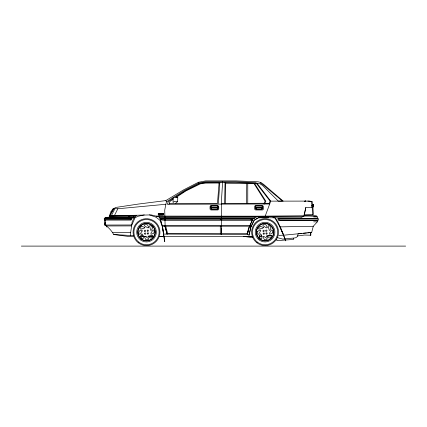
<?xml version="1.0" encoding="UTF-8"?>
<svg xmlns="http://www.w3.org/2000/svg" width="427" height="427" viewBox="0 0 427 427"><rect width="100%" height="100%" fill="white"/><g stroke="black" fill="none" stroke-linecap="round" stroke-linejoin="round"><path stroke-width="0.64" d="M104.951 225.056L104.951 222.851L105.704 222.921M105.704 225.125L105.704 224.026M221.405 203.444L225.419 203.428L225.696 183.242L247.767 183.423L247.756 203.337M310.675 234.994L310.675 234.722M310.675 234.583L310.68 233.265L310.675 235.186M310.845 233.243L310.835 235.218L304.499 235.042L297.309 235.992M246.753 183.418L246.544 203.343L225.419 203.428M175.684 203.204L177.664 201.619L177.749 197.397L176.282 196.959M312.681 205.446L312.66 206.001M225.04 182.521L224.634 203.428M225.696 183.242L225.712 182.521M312.665 205.398L312.607 205.851M312.201 205.238C313.669 204.341 312.959 207.143 313.087 205.232M312.548 205.691L313.06 205.691L313.06 206.081L312.383 206.086L312.399 204.933L312.922 204.933L312.906 205.371M312.697 206.027L312.719 205.318M312.847 206.011L312.858 205.238L312.783 206.011M218.341 203.444L219.846 182.521M313.082 206.001L313.103 205.355L312.174 205.446M313.162 205.414L312.105 205.403L312.1 205.729L313.162 205.723L313.172 206.444L312.041 206.465L312.094 205.264L313.05 205.27L313.039 206.044M312.601 205.264L312.548 206.465L312.596 206.001M312.895 205.243L312.906 204.933M312.415 204.933L312.377 205.915M312.681 205.905L312.708 205.238M312.836 205.894L312.745 205.318M133.24 236.627L129.92 236.627L113.721 234.53C111.644 230.793 108.554 227.196 104.866 225.045L104.247 218.501L105.357 217.556L109.76 217.055L109.814 215.832L114.068 208.483L115.653 207.469L138.348 204.063L165.863 200.583L183.589 189.876L198.427 182.27L205.6 180.899L236.11 180.899L258.116 181.817L260.849 182.484L263.491 184.261L283.16 201.096M113.721 234.53L130.288 235.49L132.092 222.141L133.907 218.112L134.58 217.444L114.436 217.386L109.888 216.969M313.05 205.27L312.98 205.622L312.959 205.222M312.777 205.568L312.788 205.248M217.503 208.344L217.06 208.862L211.765 208.867L211.242 208.344M262.151 208.344L261.708 208.862L256.419 208.867L255.896 208.344M312.948 206.086L312.927 205.44M219.11 182.521L217.466 203.444L169.247 203.444M128.618 217.028L128.959 216.873L129.055 215.768L128.762 215.688L128.618 217.028L133.592 217.06L133.875 215.646L128.762 215.688M312.655 205.851L312.676 205.264M313.028 205.44L313.023 204.378L312.174 204.389M128.959 216.873L133.235 216.959L133.416 215.774L133.875 215.646M135.733 215.432L133.742 217.3L111.885 217.076L110.502 216.948L110.422 215.865L151.233 214.898L158.967 216.895L159.869 217.791L162.575 226.95L163.733 234.087L167.08 234.087L167.587 233.414L220.289 233.601L221.405 234.295L221.405 228.157M317.314 218.544L277.998 218.459L277.721 218.811L278.628 220.428L317.314 220.428L318.2 220.033L318.2 218.773L317.314 218.544L317.314 216.932L316.508 216.057L304.173 215.998L304.173 214.818L313.386 214.53L312.9 207.325L305.791 207.543L304.173 215.998L300.549 217.834L258.127 217.759M260.849 182.484L260.305 183.023L263.043 184.779L282.471 201.096L278.324 201.106L262.482 185.366L259.771 183.669L257.091 183.397L255.581 182.623L235.613 181.801L205.691 181.801L198.694 183.082L184.288 190.538L166.471 201.795L165.873 204.266L164.731 210.079L165.142 226.79L167.08 234.087L249.245 234.386L250.734 226.913L251.476 225.819L162.153 225.819L164.753 241.639L162.778 228.525M304.173 214.818L305.791 207.543M254.012 220.188L251.001 226.78L248.727 236.627L159.789 236.627M142.074 231.172L142.031 229.956L139.319 230.98L138.796 232.197L139.005 233.863L139.56 234.306L140.12 234.167L142.122 230.959M303.33 216.425L256.873 216.735L252.859 219.083L248.695 228.039L247.137 233.601L247.398 234.386L248.968 228.061M278.916 235.352L283.758 235.208L311.673 232.453L313.269 226.273L317.314 221.843L317.314 220.428M168.991 204.255L169.834 201.539L173.063 199.404M247.398 234.386L248.92 228.039L249.848 225.819M249.373 226.79L250.105 225.237M175.481 197.012L185.366 190.736L199.633 183.461L205.718 182.521L235.448 182.521L257.091 183.397L270.75 201.138L264.991 216.676M173.282 198.406L168.334 201.544L167.293 204.261L263.961 204.005L265.082 201.165L254.006 183.599L247.767 183.423M264.596 204.005L265.84 201.16L254.684 183.653L256.654 183.749L270.126 201.144L309.751 201.096L312.057 201.549L312.681 204.464M131.644 225.461L135.06 217.733L137.958 216.302L144.273 214.898M250.035 225.424L252.859 219.083M270.126 201.144L269.053 203.465L264.857 203.401M161.422 214.669L161.102 214.124M251.001 226.78L254.284 220.188L258.602 217.759L268.727 217.615M109.771 217.055L109.814 215.832L114.399 215.608L117.831 208.766L165.873 204.266M111.292 215.832L114.895 208.712L117.831 208.766M250.932 219.734L252.063 218.475L254.161 218.256L161.112 218.256L160.643 218.651L161.47 219.996L252.453 219.996L165.019 219.996L161.817 219.734L161.187 218.763L164.993 218.256L252.063 218.475M133.907 218.112L136.693 215.352L114.399 215.608M162.271 226.064L249.56 226.064M161.358 214.728L160.787 214.909A2.674 2.663 0 0 1 160.541 214.893L161.166 214.493L160.499 214.306L160.499 213.639L161.39 213.639L160.765 213.858L161.203 214.157M176.837 196.911L186.001 190.858L200.322 183.861L205.633 183.103L219.046 183.018M254.524 219.884L257.609 218.064M217.188 209.011L217.503 207.522M261.842 209.011L262.151 207.522M158.609 214.034L158.956 213.874L158.956 214.68L158.561 214.888L159.591 214.888L159.25 214.669L159.25 213.628L158.518 213.836M109.814 215.832L111.031 215.496M109.899 217.055L110.502 216.948M312.996 205.366L312.164 205.536M298.516 233.697L301.804 233.388M303.117 233.259L306.41 232.95M307.723 232.827L311.673 232.453M106.158 225.808L106.44 225.787M113.598 216.521L109.856 216.457L128.495 216.372M312.559 206.385L313.082 206.364L313.108 206.908L312.585 206.93M259.226 236.184L261.852 236.072M267.761 235.821L271.7 235.656M256.873 216.735L158.967 216.895M259.184 236.222L261.799 236.12M266.373 235.939L271.599 235.736M109.899 217.626L105.357 217.556M133.416 215.774L129.055 215.768M246.544 203.343L264.254 203.257M263.961 204.005L269.549 203.989M131.708 224.992L104.866 225.045M307.862 201.096L312.057 201.549M313.023 204.827L312.34 204.512L312.367 204.827M312.212 204.704L313.055 204.65L313.14 206.444M313.023 205.077L312.89 206.086M312.548 205.147L313.055 205.147M312.105 205.851L313.039 205.793L312.174 205.905M261.639 205.958L256.408 205.958A0.87 0.843 0 0 0 255.57 206.817M312.153 206.001L313.151 206.006M312.041 206.182L313.172 206.236M312.628 206.31L313.135 206.31M210.799 207.522L217.941 207.522M255.453 207.522L262.594 207.522M211.242 207.703L217.503 207.703M255.896 207.703L262.151 207.703M211.755 209.331L216.991 209.331M256.403 209.331L261.639 209.331M162.196 214.685L162.538 214.685L162.538 213.826C161.251 213.623 164.117 213.623 162.831 213.826L162.831 214.696C164.112 214.914 161.257 214.877 162.538 214.696M162.831 214.685L163.173 214.685M313.664 216.932L317.314 216.932M105.111 218.074L128.719 218.074L131.97 218.176L132.231 218.485L130.993 220.102L104.471 220.108M104.241 218.501L131.351 218.736L130.625 219.665L104.204 219.659M318.2 220.033L279.509 220.033L278.601 218.95L318.2 218.773M313.664 221.843L317.314 221.843M131.58 225.92L106.638 225.968M249.704 226.064L251.161 226.064M313.269 226.273L280.176 226.876L277.945 221.923L275.335 218.042M130.699 232.475L112.632 232.421M140.542 236.627L146.514 236.627M147.838 236.627L153.149 236.627M21.35 246.101L405.65 246.101M221.544 233.526L247.137 233.601M177.664 201.619L174.472 201.293L173.063 202.51L173.111 197.792L173.426 197.487L177.749 197.397M254.866 217.807L159.869 217.791L162.479 226.79L159.869 220.188L156.074 217.242L149.466 214.898M156.074 216.089L256.873 216.19L309.682 215.726L316.508 216.057M166.973 201.533L166.311 201.523L165.863 200.583M130.288 235.49L133.614 235.603M140.921 235.848L143.579 235.939M148.228 236.094L152.877 236.248M159.517 236.473L164.171 236.627M312.468 206.823L313.108 206.908M243.63 236.344L252.821 237.743M272.896 217.621L274.999 217.973L279.327 225.915L283.512 235.16M277.358 237.625L282.722 239.104L294.726 237.951A3.651 3.651 0 0 0 298.014 233.964M114.068 208.483L114.895 208.712M133.235 216.959L133.592 217.06M256.205 209.011L255.896 207.522M211.557 209.011L211.242 207.522M259.675 237.636L260.993 238.661L261.703 238.581L261.997 238.09L261.265 234.594L260.374 233.761L259.184 236.403L259.632 237.577M141.102 237.636L142.426 238.661L143.13 238.581L143.429 238.09L142.693 234.594L141.801 233.761L140.611 236.403L141.065 237.577M167.08 234.087L164.87 226.064M198.694 183.082L198.427 182.27M283.758 235.208L280.176 226.876L285.69 240.828L283.571 235.17M167.587 233.414L165.687 226.064M311.069 201.549L311.977 205.045L312.036 207.325M312.687 204.389L312.719 204.704M312.623 205.163L312.511 204.378L312.543 204.869M312.543 204.517L312.569 204.869M105.368 220.108L105.768 225.13M312.916 204.827L312.89 204.378M312.783 204.389L312.884 205.755M293.514 238.255L293.6 239.43L276.899 240.657L276.813 239.483M106.617 225.675L106.526 227.015L106.424 225.611M312.777 204.96L312.858 206.081M312.964 204.8L313.028 206.134M312.804 205.045L312.9 207.325M312.212 207.325L312.511 214.53M165.281 218.475L165.313 219.734M164.518 218.475L164.539 219.734M262.488 207.522L262.488 206.817A0.87 0.843 0 0 0 261.639 205.942M255.559 206.817L255.559 207.522M222.632 181.801L221.405 201.314L221.405 234.295M221.73 218.475L221.73 219.734M220.279 218.475L220.279 219.734M220.289 226.064L220.289 233.601M217.941 206.812L217.941 208.36M217.834 207.522L217.834 206.817A0.87 0.843 0 0 0 216.985 205.942L211.755 205.958A0.87 0.843 0 0 0 210.922 206.817L210.911 207.522M161.732 213.511L161.732 215M217.925 206.812A0.977 0.95 0 0 0 216.991 205.83L211.755 205.846A0.977 0.95 0 0 0 210.815 206.812L210.799 208.36A0.977 0.95 0 0 0 211.755 209.342M217.925 208.36A0.977 0.95 0 0 1 216.991 209.342M256.403 209.342A0.977 0.95 0 0 1 255.469 208.36L255.453 206.812A0.977 0.95 0 0 1 256.403 205.83L261.639 205.846A0.977 0.95 0 0 1 262.578 206.812L262.594 208.36A0.977 0.95 0 0 1 261.644 209.342M144.331 236.611L145.831 239.728L148.238 239.638L148.681 239.083L148.543 238.528L145.548 236.574L144.331 236.611M148.687 227.137L148.265 227.89L147.47 227.698L144.475 225.744L144.337 225.184L144.78 224.629L147.187 224.538L148.687 227.137M262.904 236.611L264.404 239.728L266.806 239.638L267.249 239.083L267.115 238.528L264.121 236.574L262.904 236.611M267.259 227.137L266.832 227.89L266.042 227.698L263.048 225.744L262.909 225.184L263.352 224.629L265.759 224.538L267.259 227.137M154.222 232.069L153.699 233.286L150.987 234.311L150.95 233.094L152.903 230.1L153.458 229.961L154.014 230.404L154.222 232.069M257.481 231.455L257.577 233.863L258.132 234.306L258.687 234.167L260.838 230.383L260.08 229.956L257.481 231.455M272.794 232.069L272.271 233.286L269.56 234.311L269.517 233.094L271.471 230.1L272.031 229.961L272.586 230.404L272.794 232.069M144.881 227.426L144.048 228.317L140.552 229.053L140.061 228.755L139.981 228.05L141.62 226.283L144.881 227.426M148.27 236.371L148.505 237.209L150.779 238.031L152.012 237.54L153.037 236.222L152.957 235.512L152.466 235.213L148.27 236.371M263.454 227.426L262.621 228.317L259.12 229.053L258.629 228.755L258.554 228.05L260.187 226.283L263.454 227.426M266.838 236.371L267.072 237.209L269.352 238.031L270.579 237.54L271.609 236.222L271.529 235.512L271.038 235.213L266.838 236.371M152.407 227.863L151.585 230.142L150.747 230.372L149.589 226.177L149.888 225.686L150.598 225.605L151.916 226.636L152.407 227.863M270.98 227.863L270.158 230.142L269.32 230.372L268.161 226.177L268.46 225.686L269.165 225.605L270.488 226.636L270.98 227.863M110.972 211.771L109.627 215.16L113.828 208.461L113.086 208.632L110.972 211.771M304.867 201.234L305.807 201.277L304.867 201.234M305.011 201.069L305.668 201.096L305.011 201.069M210.383 205.969L210.281 206.092A1.308 1.27 0 0 0 210.041 206.828L210.041 208.75A1.308 1.27 0 0 0 210.281 209.492L210.495 209.71A1.11 1.078 0 0 0 211.2 209.961L217.583 209.961A1.11 1.078 0 0 0 218.288 209.71L218.501 209.486A1.308 1.27 0 0 0 218.741 208.75L218.741 206.828A1.308 1.27 0 0 0 218.501 206.092L218.288 205.867A1.11 1.078 0 0 0 217.583 205.617L211.2 205.617A1.11 1.078 0 0 0 210.495 205.867L210.383 205.969M255.031 205.969L254.93 206.092A1.308 1.27 0 0 0 254.695 206.828L254.695 208.75A1.308 1.27 0 0 0 254.93 209.492L255.149 209.71A1.11 1.078 0 0 0 255.853 209.961L262.231 209.961A1.11 1.078 0 0 0 262.941 209.71L263.155 209.486A1.308 1.27 0 0 0 263.395 208.75L263.395 206.828A1.308 1.27 0 0 0 263.155 206.092L262.941 205.867A1.11 1.078 0 0 0 262.231 205.617L255.853 205.617A1.11 1.078 0 0 0 255.149 205.867L255.031 205.969M252.01 236.489L248.727 236.627L251.994 236.499M163.568 213.511L158.246 213.511L158.246 215L163.568 215L163.568 213.511M160.136 214.674L159.81 214.888L160.136 214.674M112.6 210.415L112.125 210.063L112.6 210.42M256.905 242.787A13.429 13.429 0 0 0 278.393 233.884A13.429 13.429 0 0 0 259.942 219.729A13.429 13.429 0 0 0 256.905 242.787M259.12 239.905A9.794 9.794 0 0 0 274.791 233.414A9.794 9.794 0 0 0 261.335 223.086A9.794 9.794 0 0 0 259.12 239.905M259.84 238.96A8.604 8.604 0 0 0 273.611 233.259A8.604 8.604 0 0 0 261.788 224.186A8.604 8.604 0 0 0 259.84 238.96M257.396 242.152A12.623 12.623 0 0 0 277.598 233.782A12.623 12.623 0 0 0 260.251 220.471A12.623 12.623 0 0 0 257.396 242.152M258.89 238.325A8.753 8.753 0 0 0 273.536 234.402A8.753 8.753 0 0 0 262.813 223.679A8.753 8.753 0 0 0 258.89 238.325M265.824 230.986A0.63 0.63 0 0 0 266.918 230.986A0.63 0.63 0 0 0 266.373 230.041A0.63 0.63 0 0 0 265.824 230.986M263.069 231.156A0.63 0.63 0 0 0 264.164 231.156A0.63 0.63 0 0 0 263.619 230.212A0.63 0.63 0 0 0 263.069 231.156M263.245 233.911A0.63 0.63 0 0 0 264.334 233.911A0.63 0.63 0 0 0 263.79 232.966A0.63 0.63 0 0 0 263.245 233.911M266.229 233.969A0.63 0.63 0 0 0 267.174 233.425A0.63 0.63 0 0 0 266.229 232.88A0.63 0.63 0 0 0 266.229 233.969M138.337 242.787A13.429 13.429 0 0 0 159.821 233.884A13.429 13.429 0 0 0 141.369 219.729A13.429 13.429 0 0 0 138.337 242.787M140.547 239.905A9.794 9.794 0 0 0 156.218 233.414A9.794 9.794 0 0 0 142.762 223.086A9.794 9.794 0 0 0 140.547 239.905M141.273 238.96A8.604 8.604 0 0 0 155.038 233.259A8.604 8.604 0 0 0 143.216 224.186A8.604 8.604 0 0 0 141.273 238.96M138.823 242.152A12.623 12.623 0 0 0 159.025 233.782A12.623 12.623 0 0 0 141.679 220.471A12.623 12.623 0 0 0 138.823 242.152M140.323 238.325A8.753 8.753 0 0 0 154.964 234.402A8.753 8.753 0 0 0 144.246 223.679A8.753 8.753 0 0 0 140.323 238.325M147.256 230.986A0.63 0.63 0 0 0 148.345 230.986A0.63 0.63 0 0 0 147.801 230.041A0.63 0.63 0 0 0 147.256 230.986M144.502 231.156A0.63 0.63 0 0 0 145.591 231.156A0.63 0.63 0 0 0 145.047 230.212A0.63 0.63 0 0 0 144.502 231.156M144.673 233.911A0.63 0.63 0 0 0 145.762 233.911A0.63 0.63 0 0 0 145.217 232.966A0.63 0.63 0 0 0 144.673 233.911M147.657 233.969A0.63 0.63 0 0 0 148.601 233.425A0.63 0.63 0 0 0 147.657 232.88A0.63 0.63 0 0 0 147.657 233.969"/></g></svg>
